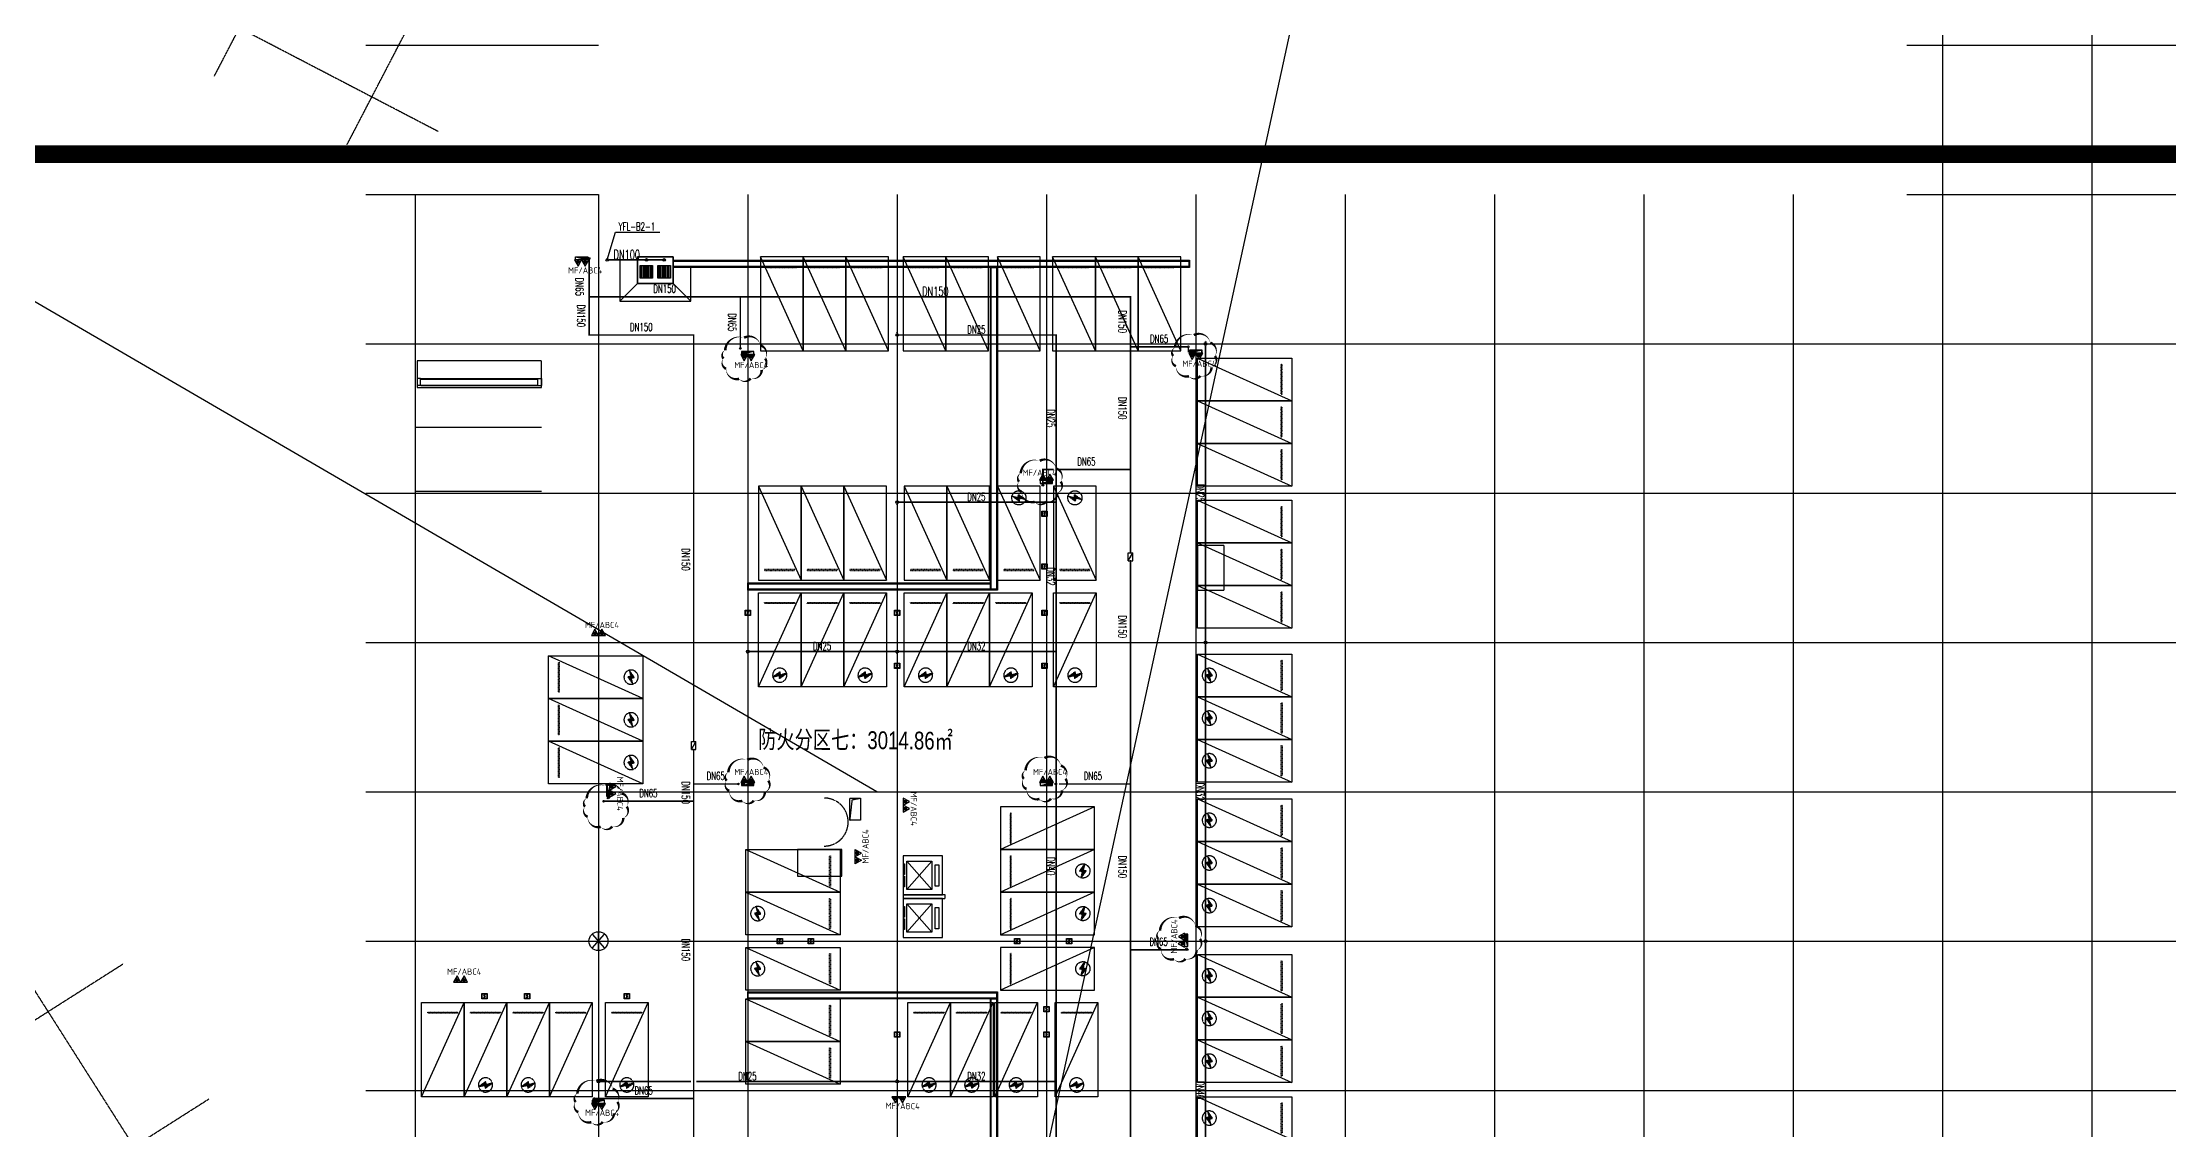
# Model space of a CAD drawing. Extents: x -1466470 to 922624, y -511729 to 590125.
# Drawn here: x -217023 to -97446, y 93277 to 154421 of the extents above; entities that cross this region are included whole.
import ezdxf

# ---------------------------------------------------------------- set-up
doc = ezdxf.new("R2010")
doc.units = 0
doc.header["$LTSCALE"] = 10
doc.header["$MEASUREMENT"] = 0
for name, pattern in [('104-12# B2核心筒$0$DASH', [0.35, 0.25, -0.1]), ('X-104 B2平面$0$DASH', [0.35, 0.25, -0.1]), ('X-104 B2平面$0$DOTE', [2.42, 2, -0.2, 0.02, -0.2]), ('X-104 B2平面$1$DASH', [0.35, 0.25, -0.1])]:
    doc.linetypes.add(name, pattern=pattern)
for name, color, linetype, plot in [('104-12# B2核心筒$0$04-不打印_辅助线', 165, 'Continuous', False), ('DIM_MODI', 6, 'Continuous', False), ('X-104 B2平面$0$04-不打印_面积', 5, 'Continuous', False)]:
    doc.layers.add(name, color=color, linetype=linetype, plot=plot)
for name, color, linetype in [('104-12# B2核心筒$0$A-E_楼梯', 171, 'Continuous'), ('104-12# B2核心筒$0$A-E_电梯', 171, 'Continuous'), ('104-12# B2核心筒$0$A-SUR_看线', 231, 'Continuous'), ('104-12# B2核心筒$0$A-TECH_结构', 21, 'Continuous'), ('DIM_压力废', 3, 'Continuous'), ('EQUIP_消火栓', 7, 'Continuous'), ('EQUIP_消防', 7, 'Continuous'), ('EQUIP_给水', 7, 'Continuous'), ('PIPE-中水', 122, 'TG_Z'), ('PIPE-压力废', 31, 'TG_YF'), ('PIPE-消防', 1, 'Continuous'), ('TEXT_中水', 7, 'Continuous'), ('TEXT_压力废', 7, 'Continuous'), ('TEXT_消防', 7, 'Continuous'), ('VALVE_消防', 7, 'Continuous'), ('VPIPE-中水', 122, 'Continuous'), ('VPIPE-压力废', 31, 'Continuous'), ('VPIPE-消防', 1, 'Continuous'), ('X-104 B2平面$0$02-TEXT_房间', 7, 'Continuous'), ('X-104 B2平面$0$A-E_楼梯', 171, 'Continuous'), ('X-104 B2平面$0$A-I_车位', 9, 'Continuous'), ('X-104 B2平面$0$A-SUR_看线', 231, 'Continuous'), ('X-104 B2平面$0$A_AXIS-轴线', 9, 'X-104 B2平面$0$DOTE'), ('X-104 B2平面$0$car', 8, 'Continuous'), ('X-104 B2平面$0$DOOR_FIRE', 220, 'Continuous'), ('X-104 B2平面$0$EQUIP_消火栓', 7, 'Continuous'), ('X-104 B2平面$0$VPIPE-消防', 1, 'Continuous'), ('X-104 B2平面$0$交流充电桩', 9, 'Continuous'), ('X-104 B2平面$0$集水坑&', 6, 'Continuous'), ('X-104 B2平面$1$集水坑&', 7, 'Continuous')]:
    doc.layers.add(name, color=color, linetype=linetype)
doc.layers.get('X-104 B2平面$0$A-SUR_看线').off()
doc.styles.add('_TWT_PIPEDN', font='SIMPLEX', dxfattribs={"width": 0.8, "height": 3.5, "bigfont": 'HZTXT'})
doc.styles.add('_TWT_SERIAL', font='COMPLEX', dxfattribs={"width": 0.8, "height": 3.5, "bigfont": 'HZTXT'})
doc.styles.get("Standard").update_dxf_attribs({"font": 'gbenor.shx', "bigfont": 'gbcbig.shx'})
doc.styles.add('TG_LINETYPE', font='romans2.shx', dxfattribs={"width": 0.8, "height": 3, "bigfont": 'hzdf2.shx'})
doc.styles.add('X-104 B2平面$0$Arial', font='arial.ttf', dxfattribs={"width": 0.75, "height": 2.5})
doc.linetypes.add('TG_XH', pattern='A,5,-0.6,["XH",TG_LINETYPE,S=0.1,R=0,X=-0.52,Y=-0.15],0', length=5.6)
doc.linetypes.add('TG_YF', pattern='A,2,-0.6,["YF",TG_LINETYPE,S=0.1,R=0,X=-0.52,Y=-0.15],0', length=2.6)
doc.linetypes.add('TG_Z', pattern='A,2,-0.3,["Z",TG_LINETYPE,S=0.1,R=0,X=-0.23,Y=-0.15],0', length=2.3)
pattern_1 = [(180, (350, -250), (-7e-15, -79.375), [])]

# ---------------------------------------------------------------- blocks, each defined once
blk = doc.blocks.new('X-104 B2平面$0$jgfd')
blk.add_lwpolyline([(5300, -1200), (0, -1200), (0, 1200), (5300, 1200), (5300, -1200), (0, 1200)])
at = {"linetype": 'X-104 B2平面$1$DASH', "ltscale": 0.001}
blk.add_lwpolyline([(550, -850), (550, 850), (600, 850), (600, -850)], close=True, dxfattribs=at)
blk = doc.blocks.new('A-电梯2222')
for p, q in [((-800, 200), (-800, 1600)), ((-800, 1600), (800, 1600)), ((800, 1600), (-800, 200)), ((800, 200), (-800, 1600)), ((-600, 1800), (-600, 2000)), ((-600, 2000), (600, 2000)), ((600, 1800), (-600, 1800)), ((600, 2000), (600, 1800)), ((800, 1600), (800, 200)), ((800, 200), (-800, 200))]:
    blk.add_line(p, q)
for points in [[(-1100, 0), (1100, 0), (1100, 2200), (-1100, 2200)], [(-643, 38), (-643, 59), (-43, 59), (-43, 38)], [(43, 38), (43, 59), (643, 59), (643, 38)]]:
    blk.add_lwpolyline(points, close=True)
blk = doc.blocks.new('104-12# B2核心筒$0$fdsg')
for p, q in [((-532, 0), (532, 0)), ((0, -532), (0, 532))]:
    blk.add_line(p, q)
blk.add_circle((0, 0), 532)
blk = doc.blocks.new('104-12# B2核心筒')
at = {"layer": '104-12# B2核心筒$0$A-E_楼梯', "linetype": '104-12# B2核心筒$0$DASH'}
blk.add_arc((12700, -104900), 1350, 270, 90, dxfattribs=at)
at = {"layer": '104-12# B2核心筒$0$A-SUR_看线', "linetype": '104-12# B2核心筒$0$DASH'}
blk.add_lwpolyline([(19500, -109000), (17150, -109000), (17150, -109200), (19500, -109200)], close=True, dxfattribs=at)
at = {"layer": '104-12# B2核心筒$0$A-TECH_结构'}
for p, q in [((-350, -111200), (350, -112000)), ((-350, -112000), (350, -111200))]:
    blk.add_line(p, q, dxfattribs=at)
at = {"layer": '104-12# B2核心筒$0$A-TECH_结构', "linetype": '104-12# B2核心筒$0$DASH'}
blk.add_lwpolyline([(14150, -103550), (14750, -103550), (14750, -104800), (14150, -104800)], close=True, dxfattribs=at)
blk.add_lwpolyline([(14150, -104800), (14281, -103643), (14750, -103550)], dxfattribs=at)
at = {"layer": '104-12# B2核心筒$0$04-不打印_辅助线'}
blk.add_blockref('104-12# B2核心筒$0$fdsg', (0, -111600), dxfattribs=at)
at = {"layer": '104-12# B2核心筒$0$A-E_电梯', "rotation": 270}
for p in [(17150, -107900), (17150, -110300)]:
    blk.add_blockref('A-电梯2222', p, dxfattribs=at)
blk = doc.blocks.new('*U335')
at = {"layer": 'X-104 B2平面$0$DOOR_FIRE', "linetype": 'X-104 B2平面$1$DASH'}
for p, q in [((0, -500), (0, -100)), ((200, -100), (0, -100)), ((200, -500), (0, -500)), ((6800, -100), (7000, -100)), ((6800, -500), (7000, -500)), ((7000, -500), (7000, -100))]:
    blk.add_line(p, q, dxfattribs=at)
blk.add_lwpolyline([(0, 0), (7000, 0), (7000, -1500), (0, -1500)], close=True, dxfattribs=at)
for points in [[(200, -100), (6800, -100)], [(200, -100), (200, -500)], [(200, -130), (6800, -130)], [(200, -470), (6800, -470)], [(200, -500), (6800, -500)], [(6800, -100), (6800, -500)]]:
    blk.add_lwpolyline(points, dxfattribs=at)
blk = doc.blocks.new('X-104 B2平面$1$12ddddddj')
at = {"layer": 'X-104 B2平面$1$集水坑&', "linetype": 'Continuous'}
h = blk.add_hatch(dxfattribs=at)
h.set_pattern_fill('ANSI31', color=256, scale=50, angle=135)
h.set_pattern_definition(pattern_1)
h.paths.add_polyline_path([(3014056, 294593), (3014756, 294593), (3014756, 293893), (3014056, 293893)])
h.paths.add_polyline_path([(3014056, 293593), (3014756, 293593), (3014756, 292893), (3014056, 292893)])
for points in [[(3015056, 294743), (3013556, 294743), (3013556, 292743), (3015056, 292743)], [(3014056, 294593), (3014756, 294593), (3014756, 293893), (3014056, 293893)], [(3014056, 293593), (3014756, 293593), (3014756, 292893), (3014056, 292893)]]:
    blk.add_lwpolyline(points, close=True, dxfattribs=at)
for centre in [(3013736, 294243), (3013736, 293243)]:
    blk.add_circle(centre, 50, dxfattribs=at)
blk = doc.blocks.new('X-104 B2平面$0$A$C529F39D7')
at = {"layer": 'X-104 B2平面$0$car', "linetype": 'X-104 B2平面$1$DASH'}
h = blk.add_hatch(color=256, dxfattribs=at)
h.dxf.hatch_style = 1
h.paths.add_polyline_path([(4832, 1296), (4397, 1075), (4630, 1329), (4503, 1444), (4938, 1665), (4706, 1412)])
at = {"layer": 'X-104 B2平面$0$car', "linetype": 'X-104 B2平面$1$DASH', "elevation": 0}
blk.add_lwpolyline([(4832, 1296), (4397, 1075), (4630, 1329), (4503, 1444), (4938, 1665), (4706, 1412), (4832, 1296)], dxfattribs=at)
at = {"layer": 'X-104 B2平面$0$car', "linetype": 'X-104 B2平面$1$DASH'}
blk.add_circle((4668, 1370, 0), 400, dxfattribs=at)
at = {"layer": 'X-104 B2平面$0$A-I_车位', "xscale": -0.9999999999999999, "rotation": 152.5000000001189}
blk.add_blockref('X-104 B2平面$0$jgfd', (554, 3512, 0), dxfattribs=at)
blk = doc.blocks.new('X-104 B2平面$0$A$C3276249F')
at = {"layer": 'X-104 B2平面$0$交流充电桩'}
h = blk.add_hatch(color=256, dxfattribs=at)
h.dxf.hatch_style = 1
h.paths.add_polyline_path([(187, 161), (126, 76), (145, 148), (110, 157), (171, 242), (152, 171)])
for points in [[(0, 300), (300, 300), (300, 0), (0, 0)], [(20, 280), (280, 280), (280, 20), (20, 20)]]:
    blk.add_lwpolyline(points, close=True, dxfattribs=at)
blk.add_lwpolyline([(187, 161), (126, 76), (145, 148), (110, 157), (171, 242), (152, 171), (187, 161)], dxfattribs=at)
blk = doc.blocks.new('104 轴线')
for p, q in [((-147601, 73866), (-88430, 187532)), ((-140150, 69987), (-80979, 183654)), ((-135018, 70749), (-270908, 141489)), ((-50400, 134200), (-50400, -14400)), ((-42000, 134200), (-42000, -14400)), ((-209580, 103972), (-134205, -14530)), ((-139073, 75600), (-126000, 75600)), ((-52400, 75600), (13400, 75600)), ((-139073, 67200), (-126000, 67200)), ((-136300, 67200), (-136300, -2001)), ((-126000, 67200), (-126000, -2001)), ((-117600, 67200), (-117600, -2001)), ((-109200, 67200), (-109200, -2001)), ((-100800, 67200), (-100800, -2001)), ((-92400, 67200), (-92400, -2001)), ((-84000, 67200), (-84000, -2001)), ((-75600, 67200), (-75600, -2001)), ((-67200, 67200), (-67200, -2001)), ((-58800, 67200), (-58800, -2001)), ((-52400, 67200), (13400, 67200)), ((-139073, 58800), (13400, 58800)), ((-139073, 50400), (13400, 50400)), ((-139073, 42000), (13400, 42000)), ((-139073, 33600), (13400, 33600)), ((-139073, 25200), (13400, 25200)), ((-195599, -3344), (-152735, 23920)), ((-139073, 16800), (13400, 16800)), ((-190769, -10938), (-147905, 16326))]:
    blk.add_line(p, q)
blk = doc.blocks.new('X-104 B2平面$0$$TwtSys$00000434')
for p, q in [((-0.5, 0.5), (-0.5, -0.5)), ((-0.5, -0.5), (0.5, 0.5)), ((0.5, 0.5), (-0.5, 0.5)), ((0.5, -0.5), (0.5, 0.5)), ((-0.5, -0.5), (0.5, -0.5))]:
    blk.add_line(p, q)
blk.add_solid([(0.5, -0.5), (0.5, 0.5), (-0.5, -0.5)])
blk = doc.blocks.new('X-104 B2平面$0$A$C46881555')
at = {"layer": 'X-104 B2平面$0$VPIPE-消防', "linetype": 'Continuous'}
for centre in [(17219, 148362), (25728, 143298), (50928, 143390), (42742, 135597), (25903, 118797), (43473, 118797), (18293, 118007), (50818, 109502), (17504, 101101)]:
    blk.add_circle(centre, 50, dxfattribs=at)
at = {"layer": 'X-104 B2平面$0$EQUIP_消火栓', "xscale": 700.000000000003, "yscale": 180.0000000000004, "zscale": 700.000000000003, "rotation": 179.9973647612916}
blk.add_blockref('X-104 B2平面$0$$TwtSys$00000434', (51345, 143115), dxfattribs=at)
blk = doc.blocks.new('X-104 B2平面')
at = {"layer": 'X-104 B2平面$0$04-不打印_面积', "color": 250}
for points in [[(-42154, 257698), (-16810, -114737), (61547, 245499)], [(19929, 118290), (-31847, 148430), (-129075, 148430)]]:
    blk.add_lwpolyline(points, dxfattribs=at)
at = {"layer": 'X-104 B2平面$0$A-E_楼梯'}
for p, q in [((1074, 138790), (-6026, 138790)), ((1074, 135190), (-6026, 135190))]:
    blk.add_line(p, q, dxfattribs=at)
at = {"layer": 'X-104 B2平面$1$集水坑&', "linetype": 'Continuous'}
for p, q in [((6474, 146890), (5474, 145890)), ((8474, 146890), (9474, 145890))]:
    blk.add_line(p, q, dxfattribs=at)
blk.add_lwpolyline([(5474, 148390), (5474, 145890), (9474, 145890), (9474, 147790)], dxfattribs=at)
at = {"layer": 'X-104 B2平面$1$集水坑&', "linetype": 'X-104 B2平面$1$DASH'}
for points in [[(6474, 148390), (8474, 148390), (8474, 146890), (6474, 146890)], [(39474, 132140), (37974, 132140), (37974, 129640), (39474, 129640)], [(15474, 115040), (15474, 113540), (17974, 113540), (17974, 115040)]]:
    blk.add_lwpolyline(points, close=True, dxfattribs=at)
at = {"layer": 'X-104 B2平面$1$集水坑&'}
for points in [[(8474, 148190), (37524, 148190), (37524, 147790), (8474, 147790)], [(8474, 148140), (37474, 148140), (37474, 147840), (8474, 147840)], [(26324, 129640), (26324, 147790), (26724, 147790), (26724, 129640)], [(26374, 129690), (26374, 147790), (26674, 147790), (26674, 129690)], [(12674, 130040), (26324, 130040), (26324, 129640), (12674, 129640)], [(12724, 129990), (26324, 129990), (26324, 129690), (12724, 129690)], [(12674, 107040), (26724, 107040), (26724, 106640), (12674, 106640)], [(12674, 106990), (26674, 106990), (26674, 106690), (12674, 106690)], [(26324, 88890), (26324, 106640), (26724, 106640), (26724, 88890)], [(26374, 88940), (26374, 106640), (26674, 106640), (26674, 88940)]]:
    blk.add_lwpolyline(points, close=True, dxfattribs=at)
blk.add_blockref('104-12# B2核心筒', (4274, 221490))
at = {"layer": 'X-104 B2平面$0$A-I_车位', "xscale": -1}
for name, p, rotation in [('X-104 B2平面$0$jgfd', (14590, 148390), 90), ('X-104 B2平面$0$jgfd', (16990, 148390), 90), ('X-104 B2平面$0$jgfd', (19390, 148390), 90), ('X-104 B2平面$0$jgfd', (22624, 148390), 90), ('X-104 B2平面$0$jgfd', (25024, 148390), 90), ('X-104 B2平面$0$jgfd', (27924, 148390), 90), ('X-104 B2平面$0$jgfd', (31024, 148390), 90), ('X-104 B2平面$0$jgfd', (33424, 148390), 90), ('X-104 B2平面$0$jgfd', (35824, 148390), 90), ('X-104 B2平面$0$jgfd', (14474, 130190), 269.9999999441134), ('X-104 B2平面$0$jgfd', (16874, 130190), 269.9999999441134), ('X-104 B2平面$0$jgfd', (19274, 130190), 269.9999999441134), ('X-104 B2平面$0$jgfd', (22674, 130190), 269.9999999441134), ('X-104 B2平面$0$jgfd', (25074, 130190), 269.9999999441134), ('X-104 B2平面$0$A$C529F39D7', (17844, 128360, 0), 62.49999997216804), ('X-104 B2平面$0$A$C529F39D7', (22644, 128360, 0), 62.49999997216804), ('X-104 B2平面$0$A$C529F39D7', (26044, 128360, 0), 62.49999997216804), ('X-104 B2平面$0$A$C529F39D7', (30844, 128360, 0), 62.49999997216804), ('X-104 B2平面$0$A$C529F39D7', (34444, 128360, 0), 62.49999997216804), ('X-104 B2平面$0$A$C529F39D7', (2604, 128111, 0), 152.499999972168), ('X-104 B2平面$0$A$C529F39D7', (42143, 121469, 0), 332.499999972168), ('X-104 B2平面$0$A$C529F39D7', (2604, 125711, 0), 152.499999972168), ('X-104 B2平面$0$A$C529F39D7', (42143, 119069, 0), 332.499999972168), ('X-104 B2平面$0$A$C529F39D7', (2604, 123311, 0), 152.499999972168), ('X-104 B2平面$0$A$C529F39D7', (42143, 116669, 0), 332.499999972168), ('X-104 B2平面$0$A$C529F39D7', (42143, 113319, 0), 332.499999972168), ('X-104 B2平面$0$jgfd', (26884, 116240), 180), ('X-104 B2平面$0$A$C529F39D7', (42143, 110919, 0), 332.499999972168), ('X-104 B2平面$0$A$C529F39D7', (16744, 108069, 0), 332.499999972168), ('X-104 B2平面$0$A$C529F39D7', (42143, 108519, 0), 332.499999972168), ('X-104 B2平面$0$A$C529F39D7', (16744, 104969, 0), 332.499999972168), ('X-104 B2平面$0$A$C529F39D7', (42143, 104569, 0), 332.499999972168), ('X-104 B2平面$0$A$C529F39D7', (42143, 102169, 0), 332.499999972168), ('X-104 B2平面$0$A$C529F39D7', (1294, 105310, 0), 62.49999997216804), ('X-104 B2平面$0$A$C529F39D7', (3694, 105310, 0), 62.49999997216804), ('X-104 B2平面$0$A$C529F39D7', (9244, 105310, 0), 62.49999997216804), ('X-104 B2平面$0$A$C529F39D7', (26244, 105310, 0), 62.49999997216804), ('X-104 B2平面$0$A$C529F39D7', (28644, 105310, 0), 62.49999997216804), ('X-104 B2平面$0$A$C529F39D7', (31144, 105310, 0), 62.49999997216804), ('X-104 B2平面$0$A$C529F39D7', (34544, 105310, 0), 62.49999997216804), ('X-104 B2平面$0$A$C529F39D7', (42143, 99769, 0), 332.499999972168), ('X-104 B2平面$0$A$C529F39D7', (42143, 96569, 0), 332.499999972168), ('X-104 B2平面$0$A$C529F39D7', (42143, 94169, 0), 332.499999972168)]:
    blk.add_blockref(name, p, dxfattribs=dict(at, rotation=rotation))
at = {"layer": 'X-104 B2平面$0$A-I_车位'}
for name, p, rotation in [('X-104 B2平面$0$jgfd', (43273, 141490), 179.9999999999995), ('X-104 B2平面$0$jgfd', (43273, 139090), 179.9999999999995), ('X-104 B2平面$0$jgfd', (43273, 136690), 179.9999999999995), ('X-104 B2平面$0$A$C529F39D7', (31294, 131320, 0), 117.500000027832), ('X-104 B2平面$0$A$C529F39D7', (34444, 131320, 0), 117.500000027832), ('X-104 B2平面$0$jgfd', (43273, 133490), 179.9999999999995), ('X-104 B2平面$0$jgfd', (43273, 131090), 179.9999999999995), ('X-104 B2平面$0$jgfd', (16874, 129490), 270.0000000558866), ('X-104 B2平面$0$jgfd', (25074, 129490), 270.0000000558866), ('X-104 B2平面$0$jgfd', (43273, 128690), 179.9999999999995), ('X-104 B2平面$0$A$C529F39D7', (28014, 110469, 0), 27.50000002783197), ('X-104 B2平面$0$jgfd', (17874, 113840), 180), ('X-104 B2平面$0$A$C529F39D7', (28014, 108069, 0), 27.50000002783197), ('X-104 B2平面$0$A$C529F39D7', (28014, 104969, 0), 27.50000002783197), ('X-104 B2平面$0$jgfd', (-4476, 106440), 270), ('X-104 B2平面$0$jgfd', (2724, 106440), 270), ('X-104 B2平面$0$jgfd', (17874, 105440), 180), ('X-104 B2平面$0$jgfd', (17874, 103040), 180)]:
    blk.add_blockref(name, p, dxfattribs=dict(at, rotation=rotation))
at = {"layer": 'X-104 B2平面$0$A-SUR_看线'}
blk.add_blockref('X-104 B2平面$0$A$C46881555', (-13472, -65), dxfattribs=at)
at = {"layer": 'X-104 B2平面$0$A_AXIS-轴线', "rotation": 7.045863037328646e-07}
blk.add_blockref('104 轴线', (130274, 84690), dxfattribs=at)
at = {"layer": 'X-104 B2平面$0$DOOR_FIRE', "xscale": -1, "rotation": 180}
blk.add_blockref('*U335', (-5926, 141040), dxfattribs=at)
at = {"layer": 'X-104 B2平面$0$交流充电桩'}
for p in [(29224, 133779), (29224, 130815), (12524, 128201), (20924, 128201), (29224, 128201), (20924, 125237), (29224, 125237), (14323, 109742), (16078, 109742), (27673, 109740), (30610, 109740), (-2276, 106640), (124, 106640), (5724, 106640), (29324, 105916), (20924, 104488), (29324, 104488)]:
    blk.add_blockref('X-104 B2平面$0$A$C3276249F', p, dxfattribs=at)
at = {"layer": 'X-104 B2平面$1$集水坑&', "linetype": 'Continuous', "rotation": 270.0000000279514}
blk.add_blockref('X-104 B2平面$1$12ddddddj', (-286269, 3161946), dxfattribs=at)
at = {"layer": 'X-104 B2平面$0$02-TEXT_房间', "color": 1, "style": 'X-104 B2平面$0$Arial', "width": 0.75}
blk.add_text('防火分区七：3014.86㎡', height=1000, rotation=359.50388, dxfattribs=at).set_placement((13259, 120752))
blk = doc.blocks.new('X-104 B2平面$0$12ddddddj')
at = {"layer": 'X-104 B2平面$0$集水坑&', "linetype": 'Continuous'}
h = blk.add_hatch(dxfattribs=at)
h.set_pattern_fill('ANSI31', color=256, scale=50, angle=135)
h.set_pattern_definition(pattern_1)
h.paths.add_polyline_path([(3014056, 294593), (3014756, 294593), (3014756, 293893), (3014056, 293893)])
h.paths.add_polyline_path([(3014056, 293593), (3014756, 293593), (3014756, 292893), (3014056, 292893)])
for points in [[(3015056, 294743), (3013556, 294743), (3013556, 292743), (3015056, 292743)], [(3014056, 294593), (3014756, 294593), (3014756, 293893), (3014056, 293893)], [(3014056, 293593), (3014756, 293593), (3014756, 292893), (3014056, 292893)]]:
    blk.add_lwpolyline(points, close=True, dxfattribs=at)
for centre in [(3013736, 294243), (3013736, 293243)]:
    blk.add_circle(centre, 50, dxfattribs=at)
blk = doc.blocks.new('$TwtSys$00000434')
for p, q in [((-0.5, 0.5), (-0.5, -0.5)), ((-0.5, -0.5), (0.5, 0.5)), ((0.5, 0.5), (-0.5, 0.5)), ((0.5, -0.5), (0.5, 0.5)), ((-0.5, -0.5), (0.5, -0.5))]:
    blk.add_line(p, q)
blk.add_solid([(0.5, -0.5), (0.5, 0.5), (-0.5, -0.5)])
blk = doc.blocks.new('$TWTSYS$00000546')
h = blk.add_hatch()
h.set_pattern_fill('ANSI31', color=256, scale=200, style=0)
h.set_pattern_definition([(45, (-38543.802, -6670.83), (-17.67767, 17.67767), [])])
h.paths.add_polyline_path([(-65, 174), (65, 174), (65, 44), (-65, 44)])
for points in [[(0, 344), (-198, 0), (198, 0)], [(-65, 174), (65, 174), (65, 44), (-65, 44)]]:
    blk.add_lwpolyline(points, close=True)
blk = doc.blocks.new('$TwtSys$00000320')
at = {"const_width": 20}
for points in [[(0, 0), (0, -121)], [(-37, -83), (37, -83)]]:
    blk.add_lwpolyline(points, dxfattribs=at)
blk = doc.blocks.new('$VALVE$00000316')
for p, q in [((-125, 72), (125, -72)), ((-125, 72), (-125, -72)), ((-125, 72), (125, 72)), ((125, 72), (125, -72)), ((-125, -72), (125, -72))]:
    blk.add_line(p, q)
at = {"const_width": 21.1}
blk.add_lwpolyline([(-11, 0, 1), (11, 0, 1)], format="xyb", close=True, dxfattribs=at)
for p in [(-125, 0), (125, 0)]:
    blk.add_point(p)
at = {"color": 7, "flags": 9}
for tag in ['XSIZE', 'YSIZE']:
    blk.add_attdef(tag, (0, 0), '', height=0.5, dxfattribs=at)

msp = doc.modelspace()

# ---------------------------------------------------------------- hatches: boundary and pattern name
at = {"layer": 'PIPE-中水'}
for points in [[(-160006.6, 137969.6), (-159961.6, 137969.6), (-159961.6, 138014.6)], [(-160006.6, 137969.6), (-160006.6, 138014.6), (-159961.6, 138014.6)]]:
    msp.add_hatch(color=256, dxfattribs=at).paths.add_polyline_path(points)
at = {"layer": 'PIPE-消防', "linetype": 'TG_XH'}
for points in [[(-155823.3, 140122.3), (-155778.3, 140122.3), (-155778.3, 140167.3)], [(-155823.3, 140122.3), (-155823.3, 140167.3), (-155778.3, 140167.3)], [(-186282.8, 137967.8), (-186327.8, 137967.8), (-186327.8, 137922.8)], [(-186282.8, 137967.8), (-186282.8, 137922.8), (-186327.8, 137922.8)], [(-180397.2, 137967.8), (-180397.2, 138012.8), (-180352.2, 138012.8)], [(-180397.2, 137967.8), (-180352.2, 137967.8), (-180352.2, 138012.8)], [(-152574.1, 137029.6), (-152574.1, 136988.3), (-152615.3, 136988.3)], [(-152574.1, 137029.6), (-152615.3, 137029.6), (-152615.3, 136988.3)], [(-160759.5, 130399.2), (-160804.5, 130399.2), (-160804.5, 130444.2)], [(-160759.5, 130399.2), (-160759.5, 130444.2), (-160804.5, 130444.2)]]:
    msp.add_hatch(color=256, dxfattribs=at).paths.add_polyline_path(points)

# ---------------------------------------------------------------- linework, layer by layer
at = {"layer": 'Defpoints', "color": 2, "linetype": 'ByBlock', "ltscale": 0.5, "const_width": 1000}
msp.add_lwpolyline([(-340509.6, 148141), (2842.6, 148141)], dxfattribs=at)
at = {"layer": 'DIM_MODI'}
for points in [[(-176378.6, 136642.3, 0, 150, 0.5), (-176641, 137381.6, 0, 150, 0.5), (-177559.2, 137814.9, 0, 150, 0.5), (-178625.4, 137112.6, 0, 150, 0.5), (-178723.8, 136642.3, 0, 150, 0.5), (-178573.7, 136068.1, 0, 150, 0.5), (-177840.2, 135505.8, 0, 150, 0.5), (-177198.7, 135523.8, 0, 150, 0.5), (-176572.4, 135996.4, 0, 150, 0.5)], [(-151078.9, 136789.7, 0, 150, 0.5), (-151341.3, 137529.1, 0, 150, 0.5), (-152259.5, 137962.3, 0, 150, 0.5), (-153325.7, 137260.1, 0, 150, 0.5), (-153424.2, 136789.7, 0, 150, 0.5), (-153274, 136215.5, 0, 150, 0.5), (-152540.5, 135653.2, 0, 150, 0.5), (-151899, 135671.3, 0, 150, 0.5), (-151272.7, 136143.9, 0, 150, 0.5)], [(-159753.1, 129719.7, 0, 150, 0.5), (-160015.6, 130459.1, 0, 150, 0.5), (-160933.8, 130892.3, 0, 150, 0.5), (-162000, 130190.1, 0, 150, 0.5), (-162098.4, 129719.7, 0, 150, 0.5), (-161948.2, 129145.6, 0, 150, 0.5), (-161214.7, 128583.2, 0, 150, 0.5), (-160573.3, 128601.3, 0, 150, 0.5), (-159947, 129073.9, 0, 150, 0.5)], [(-176201.3, 112896.3, 0, 150, 0.5), (-176463.7, 113635.7, 0, 150, 0.5), (-177381.9, 114068.9, 0, 150, 0.5), (-178448.1, 113366.7, 0, 150, 0.5), (-178546.6, 112896.3, 0, 150, 0.5), (-178396.4, 112322.2, 0, 150, 0.5), (-177662.9, 111759.8, 0, 150, 0.5), (-177021.4, 111777.9, 0, 150, 0.5), (-176395.1, 112250.5, 0, 150, 0.5)], [(-159483.9, 113004.3, 0, 150, 0.5), (-159746.4, 113743.6, 0, 150, 0.5), (-160664.5, 114176.9, 0, 150, 0.5), (-161730.7, 113474.6, 0, 150, 0.5), (-161829.2, 113004.3, 0, 150, 0.5), (-161679, 112430.1, 0, 150, 0.5), (-160945.5, 111867.8, 0, 150, 0.5), (-160304.1, 111885.8, 0, 150, 0.5), (-159677.8, 112358.4, 0, 150, 0.5)], [(-184164.6, 111439.4, 0, 150, 0.5), (-184427.1, 112178.8, 0, 150, 0.5), (-185345.3, 112612, 0, 150, 0.5), (-186411.5, 111909.7, 0, 150, 0.5), (-186509.9, 111439.4, 0, 150, 0.5), (-186359.7, 110865.2, 0, 150, 0.5), (-185626.3, 110302.9, 0, 150, 0.5), (-184984.8, 110321, 0, 150, 0.5), (-184358.5, 110793.5, 0, 150, 0.5)], [(-151918.6, 103996.1, 0, 150, 0.5), (-152181, 104735.5, 0, 150, 0.5), (-153099.2, 105168.8, 0, 150, 0.5), (-154165.4, 104466.5, 0, 150, 0.5), (-154263.9, 103996.1, 0, 150, 0.5), (-154113.7, 103422, 0, 150, 0.5), (-153380.2, 102859.7, 0, 150, 0.5), (-152738.7, 102877.7, 0, 150, 0.5), (-152112.4, 103350.3, 0, 150, 0.5)], [(-184689.8, 94825.3, 0, 150, 0.5), (-184952.2, 95564.7, 0, 150, 0.5), (-185870.4, 95998, 0, 150, 0.5), (-186936.6, 95295.7, 0, 150, 0.5), (-187035.1, 94825.3, 0, 150, 0.5), (-186884.9, 94251.2, 0, 150, 0.5), (-186151.4, 93688.9, 0, 150, 0.5), (-185509.9, 93706.9, 0, 150, 0.5), (-184883.6, 94179.5, 0, 150, 0.5)]]:
    msp.add_lwpolyline(points, format="xyseb", close=True, dxfattribs=at)
at = {"layer": 'DIM_压力废'}
for p, q in [((-185256.6, 142189.6), (-184800.5, 143753.8)), ((-184800.5, 143753.8), (-182304.6, 143753.8))]:
    msp.add_line(p, q, dxfattribs=at)
at = {"layer": 'PIPE-中水', "ltscale": 1.5, "const_width": 90}
for points in [[(-168881.6, 137969.6), (-160006.6, 137969.6)], [(-160006.6, 137969.6), (-160006.6, 128569.6)], [(-151606.6, 137394.6), (-151606.6, 120744.6)], [(-168881.6, 128569.6), (-160006.6, 128569.6)], [(-160006.6, 128569.6), (-160006.6, 120169.6)], [(-177281.6, 120169.6), (-169031.6, 120169.6)], [(-168881.6, 120169.6), (-160006.6, 120169.6)], [(-160006.6, 120169.6), (-160006.6, 95970.2)], [(-151606.6, 120594.6), (-151606.6, 103944.6)], [(-151606.6, 103794.6), (-151606.6, 87144.6)], [(-185681.6, 95970.2), (-180547.2, 95970.2)], [(-180247.2, 95970.2), (-169031.6, 95970.2)], [(-168881.6, 95970.2), (-160006.6, 95970.2)], [(-160006.6, 95970.2), (-160006.6, 86570.2)]]:
    msp.add_lwpolyline(points, dxfattribs=at)
at = {"layer": 'PIPE-压力废', "linetype": 'TG_YF', "ltscale": 1.5, "const_width": 90}
msp.add_lwpolyline([(-183131.6, 142189.6), (-185181.6, 142189.6)], dxfattribs=at)
at = {"layer": 'PIPE-压力废', "linetype": 'Continuous', "ltscale": 1.5, "const_width": 90}
msp.add_lwpolyline([(-182131.6, 142189.6), (-182981.6, 142189.6)], dxfattribs=at)
at = {"layer": 'PIPE-消防', "linetype": 'TG_XH', "ltscale": 1.5}
for points, const_width in [([(-186282.8, 142276.7), (-186282.8, 140122.3)], 90), ([(-186282.8, 140122.3), (-177774.1, 140122.3)], 90), ([(-186282.8, 140122.3), (-186282.8, 137967.8)], 90), ([(-177774.1, 140122.3), (-155823.3, 140122.3)], 90), ([(-177774.1, 137213.3), (-177774.1, 140122.3)], 90), ([(-155823.3, 140122.3), (-155823.3, 137305.4)], 90), ([(-186282.8, 137967.8), (-180397.2, 137967.8)], 90), ([(-180397.2, 115106.5), (-180397.2, 137967.8)], 90), ([(-152574.1, 137305.4), (-155823.3, 137305.4)], 90), ([(-155823.3, 137305.4), (-155823.3, 130399.2)], 90), ([(-152574.1, 137255.4), (-152574.1, 137029.6)], 82.5), ([(-152506.6, 137029.6), (-152574.1, 137029.6)], 82.5), ([(-160759.5, 129512.4), (-160759.5, 130399.2)], 90), ([(-160759.5, 130399.2), (-160156.6, 130399.2)], 90), ([(-159856.6, 130399.2), (-155823.3, 130399.2)], 90), ([(-155823.3, 130399.2), (-155823.3, 125706.7)], 90), ([(-155823.3, 125257.3), (-155823.3, 112712.5)], 90), ([(-180397.2, 112712.4), (-180397.2, 114657.1)], 90), ([(-180397.2, 111738.7), (-180397.2, 112712.4)], 90), ([(-177884.4, 112712.4), (-180397.2, 112712.4)], 90), ([(-159856.6, 112712.4), (-155823.3, 112712.5)], 90), ([(-155823.3, 112712.5), (-155823.3, 103389.7)], 90), ([(-185461.9, 111738.7), (-180397.2, 111738.7)], 90), ([(-185214.4, 112020.4), (-185214.4, 111966.7)], 82.5), ([(-180397.2, 95016), (-180397.2, 111738.7)], 90), ([(-155823.3, 103389.7), (-155823.3, 78189.7)], 90), ([(-152641.8, 103389.7), (-155823.3, 103389.7)], 90), ([(-185997.7, 95016), (-180397.2, 95016)], 90), ([(-180397.2, 89988.5), (-180397.2, 95016)], 90)]:
    msp.add_lwpolyline(points, dxfattribs=dict(at, const_width=const_width))
at = {"layer": 'VPIPE-中水', "linetype": 'Continuous'}
for centre in [(-168956.6, 137969.6), (-151606.6, 137469.6), (-168956.6, 128569.6), (-177356.6, 120169.6), (-168956.6, 120169.6), (-151606.6, 120669.6), (-151606.6, 103869.6), (-185756.6, 95970.2), (-168956.6, 95970.2)]:
    msp.add_circle(centre, 75, dxfattribs=at)
at = {"layer": 'VPIPE-压力废', "linetype": 'Continuous'}
for centre in [(-185256.6, 142189.6), (-183056.6, 142189.6), (-182056.6, 142189.6)]:
    msp.add_circle(centre, 75, dxfattribs=at)
at = {"layer": 'VPIPE-消防', "linetype": 'Continuous'}
for centre in [(-186282.8, 142276.7), (-177774.1, 137213.3), (-152574.1, 137305.4), (-160759.5, 129512.4), (-177884.4, 112712.4), (-160028.7, 112712.4), (-185461.9, 111738.7), (-152641.8, 103389.7), (-185997.7, 95016)]:
    msp.add_circle(centre, 50, dxfattribs=at)
at = {"layer": 'X-104 B2平面$0$集水坑&', "linetype": 'X-104 B2平面$0$DASH'}
msp.add_lwpolyline([(-183556.6, 142369.6), (-181556.6, 142369.6), (-181556.6, 140869.6), (-183556.6, 140869.6)], close=True, dxfattribs=at)

# ---------------------------------------------------------------- block references
msp.add_blockref('X-104 B2平面', (-190030.1, -6020))
at = {"layer": 'EQUIP_消火栓', "xscale": 700, "zscale": 700}
for p, yscale, rotation in [((-186700.3, 142279.6), -180, 0.002635294609870857), ((-177356.6, 136957.1), 180, 179.9973647612991), ((-152156.6, 137029.6), 180, 179.9973647612916), ((-160556.6, 129709.6), 180, 359.9973647053902), ((-185214.4, 112370.4), 180, 269.6431855757744), ((-177356.6, 112709.6), 180, 359.9973647053902), ((-160556.6, 112709.6), 180, 359.9973647053902), ((-152696.6, 103919.6), 180, 89.99999999999895), ((-185756.5, 94829.9), 180, 180.0511341899658)]:
    msp.add_blockref('$TwtSys$00000434', p, dxfattribs=dict(at, yscale=yscale, rotation=rotation))
at = {"layer": 'EQUIP_消防'}
for p, rotation in [((-186898.7, 142189.5), 180.0026352946099), ((-186501.9, 142189.6), 180.0026352946099), ((-177555, 136867.1), 179.9973647612991), ((-177158.2, 136867.1), 179.9973647612991), ((-152355, 136939.6), 179.9973647612991), ((-151958.2, 136939.6), 179.9973647612991), ((-160754.9, 129799.6), 359.9973647053902), ((-160358.2, 129799.6), 359.9973647053902), ((-185955, 121069.5), 359.9973647053902), ((-185558.2, 121069.5), 359.9973647053902), ((-185123.2, 112568.2), 269.6431855757744), ((-177555, 112799.6), 359.9973647053902), ((-177158.2, 112799.6), 359.9973647053902), ((-160755, 112799.6), 359.9973647053902), ((-160358.2, 112799.6), 359.9973647053902), ((-185125.7, 112171.5), 269.6431855757744), ((-168606.6, 111721.2), 269.9973647053902), ((-168606.6, 111324.4), 269.9973647053902), ((-152788.6, 104120.4), 89.23237629209713), ((-152793.9, 103723.6), 89.23237629209713), ((-193705.6, 101569.5), 359.9973647053902), ((-193308.8, 101569.5), 359.9973647053902), ((-185954.8, 94739.7), 180.0511341899658), ((-185558, 94740), 180.0511341899658), ((-169054.8, 95119.7), 180.0511341899658), ((-168658, 95120), 180.0511341899658)]:
    msp.add_blockref('$TWTSYS$00000546', p, dxfattribs=dict(at, rotation=rotation))
at = {"layer": 'EQUIP_消防', "xscale": -1, "rotation": 269.9999999999817}
for p in [(-171306.6, 108821.2), (-171306.6, 108424.4)]:
    msp.add_blockref('$TWTSYS$00000546', p, dxfattribs=at)
at = {"layer": 'EQUIP_给水', "xscale": 1.5, "yscale": 1.5, "zscale": 1.5}
for p, rotation in [((-168956.6, 137969.6), 179.9999899833414), ((-151606.6, 137469.6), 179.9999899833414), ((-168956.6, 128569.6), 359.9999899833415), ((-177356.6, 120169.6), 359.9999899833415), ((-168956.6, 120169.6), 359.9999899833415), ((-151606.6, 120669.6), 89.99998998334141), ((-151606.6, 103869.6), 89.99998998334141), ((-185756.6, 95970.2), 179.9999899833414), ((-168956.6, 95970.2), 179.9999899833414)]:
    msp.add_blockref('$TwtSys$00000320', p, dxfattribs=dict(at, rotation=rotation))
at = {"layer": 'VALVE_消防', "linetype": 'ByBlock', "zscale": 1.8}
for p, xscale, yscale, rotation in [((-155823.3, 125482), -1.8, -1.8, 270), ((-180397.2, 114881.8), 1.8, 1.8, 90)]:
    msp.add_blockref('$VALVE$00000316', p, dxfattribs=dict(at, xscale=xscale, yscale=yscale, rotation=rotation))
at = {"layer": 'X-104 B2平面$0$集水坑&', "linetype": 'Continuous', "rotation": 270.0000000279514}
msp.add_blockref('X-104 B2平面$0$12ddddddj', (-476299.4, 3155925.9), dxfattribs=at)

# ---------------------------------------------------------------- texts
at = {"layer": 'DIM_压力废', "color": 7, "style": '_TWT_SERIAL', "width": 0.64}
msp.add_text('YFL-B2-1', height=450, dxfattribs=at).set_placement((-184616.3, 143843.8))
at = {"layer": 'TEXT_中水', "style": '_TWT_PIPEDN', "width": 0.64}
for s, rotation, p in [('DN25', 359.99999, (-165009.6, 138044.6)), ('DN25', 269.99999, (-160531.6, 133797.6)), ('DN25', 269.99999, (-152131.6, 129597.6)), ('DN25', 359.99999, (-165009.6, 128644.6)), ('DN32', 269.99999, (-160531.6, 124897.6)), ('DN25', 359.99999, (-173684.6, 120244.6)), ('DN32', 359.99999, (-165009.6, 120244.6)), ('DN32', 269.99999, (-152131.6, 112797.6)), ('DN40', 269.99999, (-160531.6, 108597.9)), ('DN25', 359.99999, (-177884.6, 96045.2)), ('DN32', 359.99999, (-165009.6, 96045.2)), ('DN40', 269.99999, (-152131.6, 95997.6))]:
    msp.add_text(s, height=450, rotation=rotation, dxfattribs=at).set_placement(p)
at = {"layer": 'TEXT_压力废', "linetype": 'TG_YF', "style": '_TWT_PIPEDN', "width": 0.64}
msp.add_text('DN100', height=525, rotation=0, dxfattribs=at).set_placement((-184900.6, 142227.1))
at = {"layer": 'TEXT_消防'}
for p in [(-187458.6, 141427.2), (-178114.9, 136104.8), (-152914.9, 136177.2)]:
    msp.add_text('MF/ABC4', height=350, dxfattribs=at).set_placement(p)
at = {"layer": 'TEXT_消防', "linetype": 'TG_XH', "style": '_TWT_PIPEDN', "width": 0.64}
for s, rotation, p in [('DN65', 270, (-187037.5, 141188.5)), ('DN150', 270, (-186957.8, 139682.7)), ('DN65', 270, (-178449.1, 139195.8)), ('DN150', 270, (-156498.3, 139351.5)), ('DN150', 270, (-156498.3, 134490)), ('DN150', 270, (-181072.2, 125977.8)), ('DN150', 270, (-156498.3, 122193.5)), ('DN150', 270, (-181072.2, 112863.3)), ('DN65', 0.000285, (-158454, 112937.4)), ('DN150', 270, (-156498.3, 108688.8)), ('DN150', 270, (-181072.2, 104015.1))]:
    msp.add_text(s, height=450, rotation=rotation, dxfattribs=at).set_placement(p)
for s, height, p in [('DN150', 450, (-182666.2, 140347.3)), ('DN150', 525, (-167542.7, 140159.8)), ('DN150', 450, (-183977.7, 138192.8)), ('DN65', 450, (-154726.7, 137530.4)), ('DN65', 450, (-158819.4, 130624.2)), ('DN65', 450, (-183457.6, 111963.7)), ('DN65', 450, (-179668.8, 112937.4)), ('DN65', 450, (-154760.6, 103614.7)), ('DN65', 450, (-183725.5, 95241))]:
    msp.add_text(s, height=height, dxfattribs=at).set_placement(p)
at = {"layer": 'TEXT_消防'}
for rotation, p in [(359.997365, (-161901.4, 130049.1)), (359.997365, (-186514.9, 121481.9)), (269.643186, (-184707.4, 113125.6)), (359.997365, (-178114.9, 113211.9)), (359.997365, (-161314.9, 113211.9)), (269.997365, (-168194.2, 112281.1)), (90, (-170559.9, 108234.9)), (89.232376, (-153213.7, 103169.3)), (359.997365, (-194265.5, 101981.9)), (359.232376, (-169606.9, 94435.7)), (359.232376, (-186506.9, 94055.7))]:
    msp.add_text('MF/ABC4', height=350, rotation=rotation, dxfattribs=at).set_placement(p)

doc.saveas('drawing.dxf')
